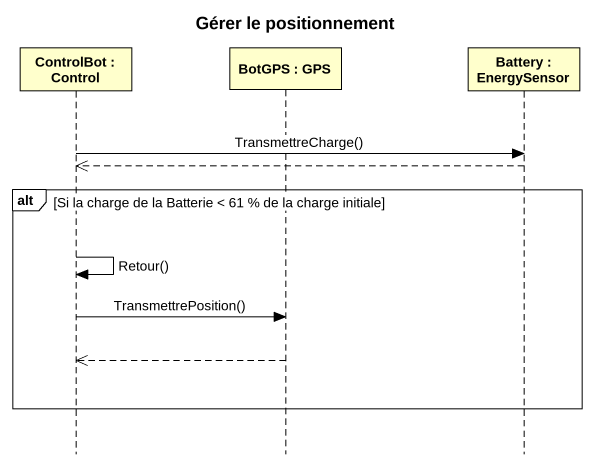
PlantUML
@startuml
title Gérer le positionnement
hide footbox
participant "ControlBot : Control" as ControlBot
participant "BotGPS : GPS" as BotGPS
participant "Battery : EnergySensor" as Battery

ControlBot -> Battery : TransmettreCharge()
Battery -->> ControlBot
alt Si la charge de la Batterie < 61 % de la charge initiale
  ControlBot -> ControlBot : Retour()
  ControlBot -> BotGPS : TransmettrePosition()
  BotGPS -->> ControlBot
end
@enduml
